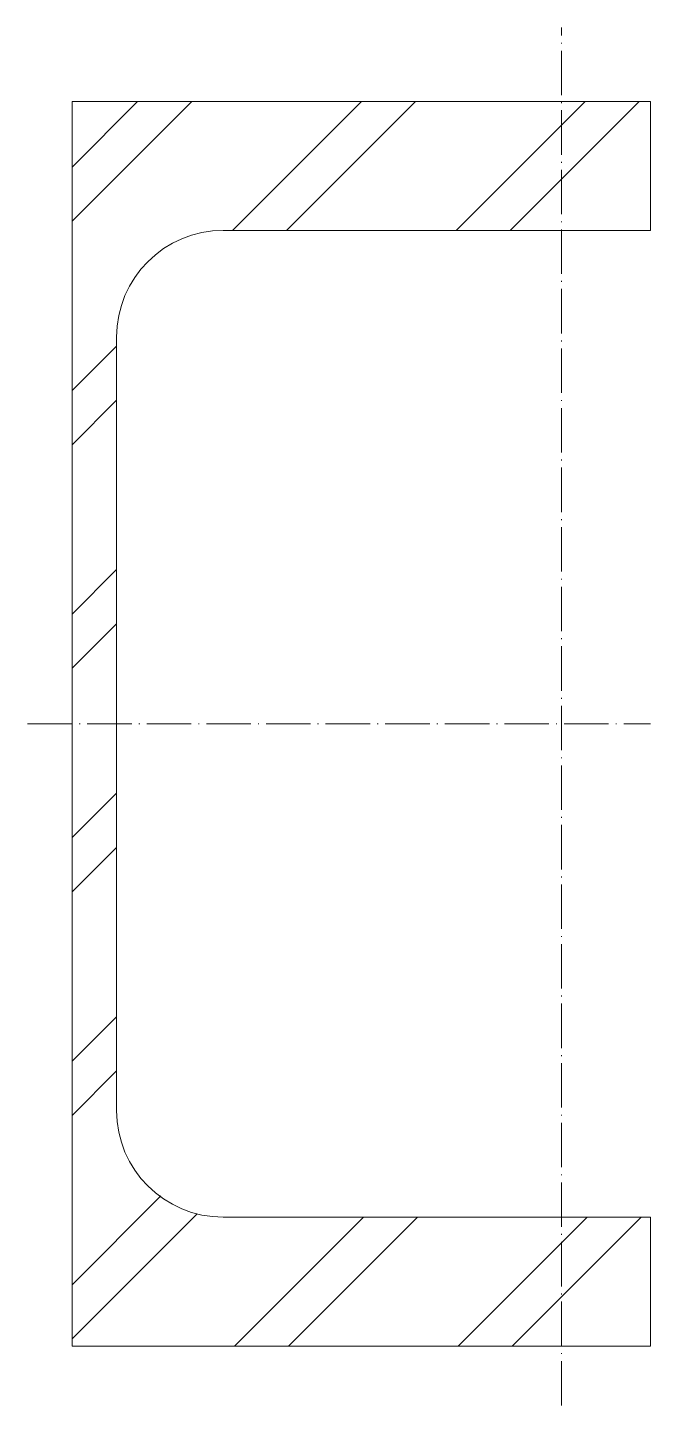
# Model space of a CAD drawing. Header units: metres. Extents: x -5 to 65, y -77 to 78.
import ezdxf

# ---------------------------------------------------------------- set-up
doc = ezdxf.new("R2010")
doc.units = ezdxf.units.M
doc.linetypes.add('MV_hartlijn_staal', pattern=[6.6, 5, -0.8, 0, -0.8])
doc.layers.add('A-DETL-GENF', color=92, linetype='Continuous', lineweight=18)

# ---------------------------------------------------------------- blocks, each defined once
blk = doc.blocks.new('28 Staalprofielen- UPE-2d - UPE140-4450833-00_0 Basismaterialen')
at = {"layer": 'A-DETL-GENF', "lineweight": 13}
h = blk.add_hatch(dxfattribs=at)
h.set_pattern_fill('FP_290', color=256, style=0, pattern_type=2)
h.set_pattern_definition([(225, (-2485.222, -2529.265), (12.57236, -12.57236), []), (225, (-2485.222, -2548.315), (12.57236, -12.57236), [])])
h.paths.add_polyline_path([(0, 70), (0, -70), (65, -70), (65, -55.5), (17, -55.5), (13.89, -55.09), (11, -53.89), (8.51, -51.99), (6.61, -49.5), (5.41, -46.61), (5, -43.5), (5, 43.5), (5.41, 46.61), (6.61, 49.5), (8.51, 51.99), (11, 53.89), (13.89, 55.09), (17, 55.5), (65, 55.5), (65, 70)])
at = {"layer": 'A-DETL-GENF', "linetype": 'MV_hartlijn_staal', "lineweight": 13}
for p, q in [((55, -76.68), (55, 78.32)), ((-5, 0), (65, 0))]:
    blk.add_line(p, q, dxfattribs=at)
at = {"layer": 'A-DETL-GENF'}
for p, q in [((65, 70), (0, 70)), ((0, 70), (0, -70)), ((0, -70), (0, 70)), ((0, 70), (65, 70)), ((65, 55.5), (65, 70)), ((65, 70), (65, 55.5)), ((17, 55.5), (65, 55.5)), ((65, 55.5), (17, 55.5)), ((5, -43.5), (5, 43.5)), ((5, 43.5), (5, -43.5)), ((65, -55.5), (17, -55.5)), ((17, -55.5), (65, -55.5)), ((65, -70), (65, -55.5)), ((65, -55.5), (65, -70)), ((0, -70), (65, -70)), ((65, -70), (0, -70))]:
    blk.add_line(p, q, dxfattribs=at)
for centre, start, end in [((17, 43.5), 90, 180), ((17, 43.5), 90, 180), ((17, -43.5), 180, 270), ((17, -43.5), 180, 270)]:
    blk.add_arc(centre, 12, start, end, dxfattribs=at)

msp = doc.modelspace()

# ---------------------------------------------------------------- block references
msp.add_blockref('28 Staalprofielen- UPE-2d - UPE140-4450833-00_0 Basismaterialen', (0, 0))

doc.saveas('drawing.dxf')
